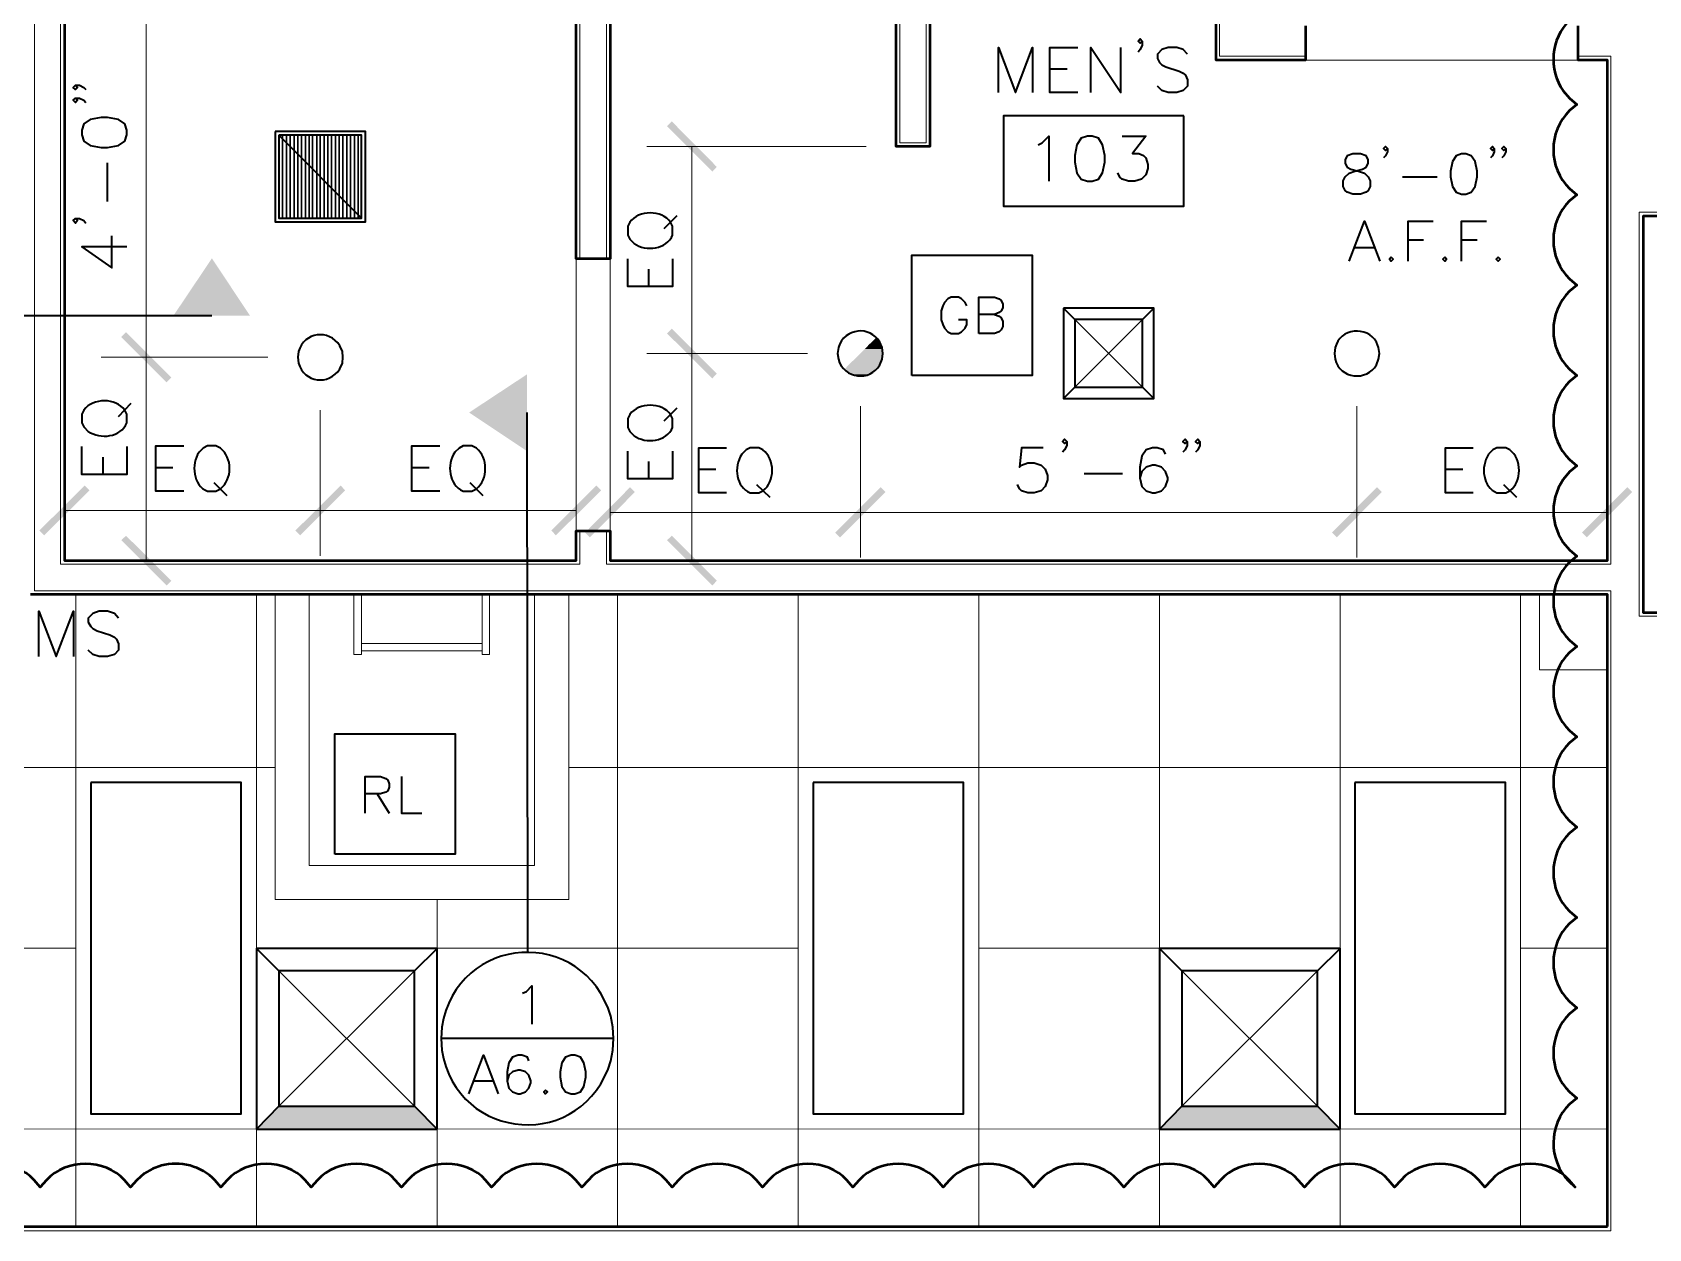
# Model space of a CAD drawing. Header units: inches. Extents: x 5 to 516, y -193 to 129.
# Drawn here: x 366.04 to 383.94, y 56.06 to 69.31 of the extents above; entities that cross this region are included whole.
import ezdxf

# ---------------------------------------------------------------- set-up
doc = ezdxf.new("R2010")
doc.units = ezdxf.units.IN
doc.header["$MEASUREMENT"] = 0
doc.layers.add('PDF9_Geometry', color=7, linetype='Continuous')
doc.layers.add('PDF9_Solid Fills', color=7, linetype='Continuous')

msp = doc.modelspace()

# ---------------------------------------------------------------- hatches: boundary and pattern name
at = {"layer": 'PDF9_Solid Fills', "transparency": 33554559}
for points in [[(367.5784046, 65.4850026), (367.0228513, 65.9338893), (367.5250735, 65.4316671), (367.5784068, 65.4850005)], [(373.0672983, 65.9738922), (373.6184072, 65.52945), (373.1206295, 66.0272277), (373.0672961, 65.9738944)], [(375.3472935, 65.8894489), (375.302849, 65.8494489), (375.4406268, 65.8494489), (375.4139601, 65.8894489)], [(375.1606254, 65.7027808), (375.1117365, 65.6583363), (375.4406254, 65.6583363), (375.4539587, 65.7027808)], [(375.2583992, 65.8005546), (375.1606279, 65.7027833), (375.4539612, 65.7027833), (375.4584057, 65.7516722), (375.4583986, 65.7516722), (375.4539547, 65.8005546)], [(375.3028508, 65.849446), (375.2584064, 65.8005571), (375.4539619, 65.8005571), (375.4406286, 65.849446)], [(375.0672913, 65.6138955), (375.0317358, 65.5738955), (375.3828469, 65.5738955), (375.413958, 65.6138955)], [(375.0317372, 65.5738926), (375.0672928, 65.5427815), (375.3472927, 65.5427815), (375.3828483, 65.5738926)], [(375.1117339, 65.6583381), (375.0672895, 65.6138937), (375.4139562, 65.6138937), (375.4406228, 65.6583381)], [(375.0672913, 65.5427783), (375.1117358, 65.520556), (375.3028469, 65.520556), (375.3472913, 65.5427783)], [(375.1117339, 65.5205615), (375.1606228, 65.5072281), (375.2584006, 65.5072281), (375.302845, 65.5205615)], [(369.4539447, 64.2894215), (369.453963, 64.2894439), (368.9517408, 63.7916662), (369.0050763, 63.7383307), (369.4539652, 64.2894417)], [(369.005072, 63.738335), (369.5028497, 64.2361127), (369.4539608, 64.2894461), (369.4539587, 64.2894439)], [(375.4317347, 64.2716647), (374.982848, 63.7161113), (375.4850702, 64.2183335), (375.4317368, 64.2716668)], [(380.9828476, 64.2183313), (380.9295121, 64.2716668), (380.4317387, 63.7694494), (380.4317411, 63.769447), (380.4317365, 63.7694425), (380.4850699, 63.7161092)], [(373.6184025, 63.236115), (373.1206316, 63.7338862), (373.0672983, 63.6849973), (373.5695136, 63.1827816)]]:
    msp.add_hatch(color=256, dxfattribs=at).paths.add_polyline_path(points)
at = {"layer": 'PDF9_Solid Fills', "true_color": 0xb3b3b3, "transparency": 33554559}
for points in [[(368.7695135, 57.4183361), (368.5206246, 57.1650027), (368.7695135, 57.1650027), (370.2717347, 57.1650027), (370.2717347, 57.4183361)], [(378.769513, 57.4183361), (378.5206241, 57.1650027), (378.769513, 57.1650027), (380.2717341, 57.1650027), (380.2717341, 57.4183361)]]:
    msp.add_hatch(color=253, dxfattribs=at).paths.add_polyline_path(points)

# ---------------------------------------------------------------- linework, layer by layer
at = {"layer": 'PDF9_Geometry', "lineweight": 9}
for points in [[(383.9783999, 55.7516727), (351.3517345, 55.7516727), (351.3517345, 56.0405612), (356.2272903, 56.0405612), (356.2272903, 58.2094499), (356.5206231, 58.2094499), (356.5206231, 56.0405612), (383.5206216, 56.0405612), (383.5206216, 63.1250052), (366.0628448, 63.1250052), (366.0628448, 81.0850047)], [(366.3517337, 72.0005608), (366.3517337, 63.418339), (372.1028444, 63.418339), (372.1028444, 63.7872276), (372.3961777, 63.7872276), (372.3961777, 63.418339), (383.5206216, 63.418339), (383.5206216, 69.0450059), (383.1561773, 69.0450059), (383.1561773, 69.3338943)], [(372.3961777, 69.751672), (372.3961777, 66.8005613), (372.1028444, 66.8005613), (372.1028444, 72.0005608)], [(375.9383997, 72.0005608), (375.9383997, 68.0850054), (375.6450665, 68.0850054), (375.6450665, 69.751672)], [(380.1383992, 69.3338943), (380.1383992, 69.0450059), (379.1872885, 69.0450059), (379.1872885, 72.0005608)], [(384.2717326, 67.3161162), (383.8317324, 67.3161162), (383.8317324, 62.8450053), (384.2717326, 62.8450053)]]:
    msp.add_lwpolyline(points, dxfattribs=at)
at = {"layer": 'PDF9_Geometry', "lineweight": 50}
for points in [[(366.3961854, 71.9605579), (366.3961854, 63.4583362), (372.0628517, 63.4583362), (372.0628517, 63.7872253), (372.4361851, 63.7872253), (372.4361851, 63.4583362), (383.4806288, 63.4583362), (383.4806288, 69.0005576), (383.1561841, 69.0005576), (383.1561841, 69.3783358)], [(372.4361851, 69.7116691), (372.4361851, 66.8005579), (372.0628517, 66.8005579), (372.0628517, 71.9605579)], [(375.9784072, 71.9605579), (375.9784072, 68.0450025), (375.6050738, 68.0450025), (375.6050738, 69.7116691)], [(380.1384071, 69.3783358), (380.1384071, 69.0005576), (379.1472957, 69.0005576), (379.1472957, 71.9605579)], [(382.9917395, 68.6583398), (383.0628511, 68.5783398), (383.1428513, 68.5072286), (383.0628511, 68.440562)], [(383.0628511, 67.5783398), (383.1428513, 67.5072287), (383.0628511, 67.4405621)], [(384.3117389, 67.2716668), (383.8761833, 67.2716668), (383.8761833, 62.8850003), (384.3117389, 62.8850003), (384.3117389, 51.3338896), (383.9384056, 51.3338896)], [(383.0628511, 66.5783399), (383.1428513, 66.5072288), (383.0628511, 66.4405621)], [(383.0628511, 65.57834), (383.1428513, 65.5072288), (383.0628511, 65.4405622)], [(383.0628511, 64.57834), (383.1428513, 64.507229), (383.0628511, 64.4405622), (382.9917395, 64.3561178), (382.9384061, 64.2672289), (382.9028509, 64.1650066), (382.8850727, 64.0627846), (382.8850727, 63.9561177), (382.9028509, 63.8494512), (382.9384061, 63.7516735), (382.9917395, 63.6583399), (383.0628511, 63.5783401), (383.1428513, 63.507229), (383.0628511, 63.4405623)], [(383.4806209, 56.0850061), (383.4806209, 63.0850057), (366.0183993, 63.0850057)], [(383.0628511, 62.5783401), (383.1428513, 62.5072291), (383.0628511, 62.4405623)], [(383.0628511, 61.57834), (383.1428513, 61.5072289), (383.0628511, 61.4405627)], [(383.0628511, 60.57834), (383.1428513, 60.507229), (383.0628511, 60.4405628)], [(383.0628511, 59.5783401), (383.1428513, 59.507229), (383.0628511, 59.4405628)], [(383.0628511, 58.5783401), (383.1428513, 58.5072291), (383.0628511, 58.4405629)], [(356.1872949, 58.2494503), (356.5606282, 58.2494503), (356.5606282, 56.0850061), (383.4806277, 56.0850061)], [(383.0628511, 57.5783402), (383.1428513, 57.5072291), (383.0628511, 57.4405629)], [(367.4672958, 56.7605624), (367.3695175, 56.7250071), (367.2761857, 56.6716737), (367.1961845, 56.6005632), (367.1250739, 56.520563), (367.0584077, 56.6005632)], [(366.1961845, 56.6005632), (366.125074, 56.520563), (366.0584078, 56.6005632)], [(368.1961844, 56.6005632), (368.1250739, 56.520563), (368.0584077, 56.6005632)], [(369.1961843, 56.6005632), (369.1250738, 56.520563), (369.0584076, 56.6005632)], [(370.1961843, 56.6005632), (370.1250738, 56.520563), (370.0584076, 56.6005632)], [(371.1961842, 56.6005632), (371.1250737, 56.520563), (371.0584075, 56.6005632)], [(372.1961842, 56.6005632), (372.1250737, 56.520563), (372.0584075, 56.6005632)], [(373.1961841, 56.6005632), (373.1250736, 56.520563), (373.0584074, 56.6005632)], [(374.1961841, 56.6005632), (374.1250736, 56.520563), (374.0584073, 56.6005632)], [(375.196184, 56.6005632), (375.1250735, 56.520563), (375.0584073, 56.6005632)], [(376.196184, 56.6005632), (376.1250734, 56.520563), (376.0584072, 56.6005632)], [(377.1961839, 56.6005632), (377.1250734, 56.520563), (377.0584072, 56.6005632)], [(378.1961839, 56.6005632), (378.1250733, 56.520563), (378.0584071, 56.6005632)], [(379.1961838, 56.6005632), (379.1250733, 56.520563), (379.0584071, 56.6005632)], [(380.1961837, 56.6005632), (380.1250732, 56.520563), (380.058407, 56.6005632)], [(381.1961837, 56.6005632), (381.1250732, 56.520563), (381.058407, 56.6005632)], [(382.1961836, 56.6005632), (382.1250731, 56.520563), (382.0584069, 56.6005632)], [(383.0495172, 56.5916736), (383.1250731, 56.520563), (383.0584068, 56.6005632)]]:
    msp.add_lwpolyline(points, dxfattribs=at)
at = {"layer": 'PDF9_Geometry', "lineweight": 15}
for points in [[(367.2984025, 69.7116691), (367.2984025, 65.7116693), (367.2984025, 63.4583361)], [(380.1384083, 69.0005598), (383.1561861, 69.0005598)], [(375.2717365, 68.0450025), (372.8450701, 68.0450025)], [(373.3428538, 68.0450025), (373.3428538, 65.7516694)], [(372.0628517, 63.7872264), (372.0628517, 66.8005596)], [(372.4361789, 63.7872264), (372.4361789, 66.8005596)], [(373.3428538, 65.7516722), (373.3428538, 63.4583391)], [(366.3961854, 63.8761117), (366.3961854, 64.5116672)], [(372.0628517, 64.1205597), (372.0628517, 64.5116708)], [(372.4361789, 64.1205597), (372.4361789, 64.493893)], [(383.4806209, 63.7916662), (383.4806209, 64.4938883)], [(366.3961854, 64.0138884), (369.2272964, 64.0138884)], [(369.2272942, 64.0138884), (372.0628495, 64.0138884)], [(372.4361789, 63.9916716), (375.209512, 63.9916716)], [(375.2095168, 63.9916716), (380.7072943, 63.9916716)], [(380.7072921, 63.9916716), (383.4806252, 63.9916716)], [(366.7295187, 63.4583328), (367.8006298, 63.4583328)], [(372.7695122, 63.4583328), (373.8450677, 63.4583328)], [(366.5206248, 56.0850061), (366.5206248, 63.0850057)], [(368.5206246, 56.0850061), (368.5206246, 63.0850057)], [(372.5206244, 57.311668), (372.5206244, 63.0850011)], [(374.5206243, 56.0850061), (374.5206243, 63.0850057)], [(378.5206241, 63.0850057), (378.5206241, 56.0850061)], [(380.520624, 63.0850057), (380.520624, 56.0850061)], [(382.5206239, 63.0850057), (382.5206239, 56.0850061)], [(369.6850669, 62.5427784), (371.0184001, 62.5427784)], [(369.6850669, 62.4583329), (371.0184001, 62.4583329)], [(362.520625, 61.1694513), (368.7295135, 61.1694513)], [(371.9784062, 61.1694513), (383.4806277, 61.1694513)], [(370.5206245, 56.0850061), (370.5206245, 59.7072282)], [(347.3117409, 59.1694514), (366.5206293, 59.1694514)], [(368.5206246, 59.1694514), (374.5206243, 59.1694514)], [(376.5206242, 59.1694514), (380.520624, 59.1694514)], [(382.5206239, 59.1694514), (383.4806238, 59.1694514)], [(372.5206244, 56.0850061), (372.5206244, 57.3116726)], [(356.5606282, 57.1650027), (383.4806277, 57.1694472)]]:
    msp.add_lwpolyline(points, dxfattribs=at)
at = {"layer": 'PDF9_Geometry', "lineweight": 35}
for points in [[(376.7384067, 68.6405609), (376.7384067, 69.1383387), (376.9250733, 68.6405609), (377.1161844, 69.1383387), (377.1161844, 68.6405609)], [(377.6184016, 68.6405609), (377.3072905, 68.6405609), (377.3072905, 69.1383387), (377.6184016, 69.1383387)], [(377.7606234, 68.6405609), (377.7606234, 69.1383387), (378.0939567, 68.6405609), (378.0939567, 69.1383387)], [(378.3295163, 69.2094447), (378.307294, 69.1872225), (378.2850718, 69.2094447), (378.307294, 69.2361114), (378.3295163, 69.2094447), (378.3295163, 69.1650003), (378.307294, 69.1161114), (378.2850718, 69.0894447)], [(378.8317406, 69.0672192), (378.7828517, 69.1161081), (378.7117406, 69.1383304), (378.6184073, 69.1383304), (378.5472962, 69.1161081), (378.4984073, 69.0672192), (378.4984073, 69.0183304), (378.5206295, 68.9738859), (378.5472962, 68.9472193), (378.5917406, 68.924997), (378.7384073, 68.8761081), (378.7828517, 68.8538859), (378.8095184, 68.8316637), (378.8317406, 68.7827748), (378.8317406, 68.7116637), (378.7828517, 68.6627748), (378.7117406, 68.6405526), (378.6184073, 68.6405526), (378.5472962, 68.6627748), (378.4984073, 68.7116637)], [(377.3072905, 68.902777), (377.4984016, 68.902777)], [(366.516185, 68.7205577), (366.5384072, 68.6983354), (366.516185, 68.6761132), (366.4895183, 68.6983354), (366.516185, 68.7205577), (366.5606295, 68.7205577), (366.6095183, 68.6983354), (366.6317406, 68.6761132)], [(366.516185, 68.5783322), (366.5384072, 68.55611), (366.516185, 68.5294433), (366.4895183, 68.55611), (366.516185, 68.5783322), (366.5606295, 68.5783322), (366.6095183, 68.55611), (366.6317406, 68.5294433)], [(368.7695124, 68.1694509), (369.6850679, 67.249451)], [(377.1784023, 68.0627796), (377.2228468, 68.0850018), (377.2939579, 68.1561129), (377.2939579, 67.6583351)], [(378.107294, 68.1561136), (378.3695162, 68.1561136), (378.2228496, 67.9650025), (378.2939607, 67.9650025), (378.3428496, 67.9427803), (378.3695162, 67.9161136), (378.3917385, 67.8450025), (378.3917385, 67.8005581), (378.3695162, 67.729447), (378.3206274, 67.6805581), (378.2495163, 67.6583359), (378.1784051, 67.6583359), (378.107294, 67.6805581), (378.0806274, 67.7027803), (378.0584052, 67.7516692)], [(381.0450742, 68.0227767), (381.022852, 68.0005544), (381.0006297, 68.0227767), (381.022852, 68.0449989), (381.0450742, 68.0227767), (381.0450742, 67.9827767), (381.022852, 67.9383322), (381.0006297, 67.91611)], [(382.2272935, 68.0227767), (382.2095157, 68.0005544), (382.1872935, 68.0227767), (382.2095157, 68.0449989), (382.2272935, 68.0227767), (382.2272935, 67.9827767), (382.2095157, 67.9383322), (382.1872935, 67.91611)], [(382.3561816, 68.0227767), (382.3339594, 68.0005544), (382.3117372, 68.0227767), (382.3339594, 68.0449989), (382.3561816, 68.0227767), (382.3561816, 67.9827767), (382.3339594, 67.9383322), (382.3117372, 67.91611)], [(366.8717351, 67.4361158), (366.8717351, 67.8627825)], [(381.2139562, 67.7072294), (381.5961784, 67.7072294)], [(366.516185, 67.2449989), (366.5384072, 67.2227767), (366.516185, 67.19611), (366.4895183, 67.2227767), (366.516185, 67.2449989), (366.5606295, 67.2449989), (366.6095183, 67.2227767), (366.6317406, 67.19611)], [(372.6539578, 67.2050018), (372.6317355, 67.1605574), (372.6317355, 67.0627796), (372.6539578, 67.0183352), (372.7028466, 66.9694463)], [(373.0361771, 67.1338878), (373.1783993, 67.2805545)], [(373.1295133, 67.0627796), (373.1295133, 67.1605574), (373.1072911, 67.2050018)], [(380.6228466, 66.7738889), (380.7917354, 67.2183334), (380.9606243, 66.7738889)], [(381.2761849, 66.7738889), (381.2761849, 67.2183334), (381.5517405, 67.2183334)], [(381.8672946, 66.7738889), (381.8672946, 67.2183334), (382.1428501, 67.2183334)], [(367.085071, 66.9338915), (366.5872932, 66.9338915), (366.9206265, 66.6983359), (366.9206265, 67.0538914)], [(381.2761849, 67.0094485), (381.4450738, 67.0094485)], [(381.8672946, 67.0094485), (382.0406279, 67.0094485)], [(373.1295111, 66.8005534), (373.1295111, 66.4938868), (372.6317334, 66.4938868), (372.6317334, 66.8005534)], [(380.6850663, 66.9250029), (380.8939551, 66.9250029)], [(372.8672951, 66.4938868), (372.8672951, 66.6849979)], [(376.3872963, 66.2805621), (376.3695185, 66.3161177), (376.3295185, 66.3561177), (376.293963, 66.3738955), (376.213963, 66.3738955), (376.1784074, 66.3561177), (376.1384074, 66.3161177), (376.1206297, 66.2805621), (376.1028519, 66.2227844), (376.1028519, 66.1250066), (376.1206297, 66.0716733), (376.1384074, 66.0316733), (376.1784074, 65.9916733), (376.213963, 65.9738955), (376.293963, 65.9738955), (376.3295185, 65.9916733), (376.3695185, 66.0316733), (376.3872963, 66.0716733), (376.3872963, 66.1250066), (376.293963, 66.1250066)], [(376.5206242, 65.9738944), (376.5206242, 66.3738944), (376.6939575, 66.3738944), (376.7472909, 66.3561166), (376.7695131, 66.3383388), (376.7872909, 66.2983388), (376.7872909, 66.2583388), (376.7695131, 66.2227833), (376.7472909, 66.2050055), (376.6939575, 66.1827833), (376.5206242, 66.1827833)], [(377.5828529, 66.1294481), (377.4584084, 66.2538926)], [(378.333956, 66.1294481), (378.4584004, 66.2538926)], [(368.0272979, 66.169451), (364.476187, 66.169451)], [(376.693964, 66.1827793), (376.7472974, 66.1650015), (376.7695196, 66.1472237), (376.7872974, 66.1072238), (376.7872974, 66.049446), (376.7695196, 66.0138904), (376.7472974, 65.9916682), (376.693964, 65.9738904), (376.5206307, 65.9738904)], [(375.422849, 65.6272278), (375.4495157, 65.68945), (375.4584046, 65.7516722), (375.4495157, 65.8183389), (375.422849, 65.8761166)], [(380.9250688, 65.6272278), (380.947291, 65.68945), (380.9561799, 65.7516722), (380.947291, 65.8183389), (380.9250688, 65.8761166)], [(368.9872931, 65.7738915), (368.9784042, 65.7116693), (368.9872931, 65.6450026)], [(369.4450708, 65.5827804), (369.4717375, 65.6450026), (369.476182, 65.7116693), (369.4717375, 65.7738915), (369.4450708, 65.8361137)], [(374.9650713, 65.8183389), (374.9561824, 65.7516722), (374.9650713, 65.68945)], [(380.467291, 65.8183389), (380.4584021, 65.7516722), (380.467291, 65.68945)], [(377.5828529, 65.378336), (377.4584084, 65.2538915)], [(378.333956, 65.378336), (378.4584004, 65.2538915)], [(366.9917348, 65.0538912), (367.133957, 65.2005579)], [(366.6095154, 65.1250052), (366.5872932, 65.0805608), (366.5872932, 64.982783), (366.6095154, 64.9383385), (366.6584043, 64.8894497)], [(367.085071, 64.982783), (367.085071, 65.0805608), (367.0628488, 65.1250052)], [(371.5161847, 65.0983338), (371.5206292, 59.1250009)], [(372.6539578, 65.0761138), (372.6317355, 65.0316693), (372.6317355, 64.9338916), (372.6539578, 64.8894471), (372.7028466, 64.8405582)], [(373.0361771, 65.0049998), (373.1783993, 65.1516664)], [(373.1295133, 64.9338916), (373.1295133, 65.0316693), (373.1072911, 65.0761138)], [(377.4939586, 64.7783378), (377.4672919, 64.7561156), (377.4450697, 64.7783378), (377.4672919, 64.8050045), (377.4939586, 64.7783378), (377.4939586, 64.7338934), (377.4672919, 64.6850045), (377.4450697, 64.6583378)], [(378.8272918, 64.7783378), (378.8050696, 64.7561156), (378.7784029, 64.7783378), (378.8050696, 64.8050045), (378.8272918, 64.7783378), (378.8272918, 64.7338934), (378.8050696, 64.6850045), (378.7784029, 64.6583378)], [(378.9695173, 64.7783378), (378.9472951, 64.7561156), (378.9206284, 64.7783378), (378.9472951, 64.8050045), (378.9695173, 64.7783378), (378.9695173, 64.7338934), (378.9472951, 64.6850045), (378.9206284, 64.6583378)], [(367.0850688, 64.7205568), (367.0850688, 64.4138901), (366.5872911, 64.4138901), (366.5872911, 64.7205568)], [(367.7161849, 64.227222), (367.4050739, 64.227222), (367.4050739, 64.7294442), (367.7161849, 64.7294442)], [(368.1206286, 64.7027797), (368.0717398, 64.7294464), (367.9784064, 64.7294464), (367.9295175, 64.7027797), (367.8850731, 64.6583353)], [(370.5517335, 64.227222), (370.2406224, 64.227222), (370.2406224, 64.7294442), (370.5517335, 64.7294442)], [(370.9561819, 64.7027797), (370.907293, 64.7294464), (370.8095152, 64.7294464), (370.7650708, 64.7027797), (370.7161819, 64.6583353)], [(373.1295111, 64.6716654), (373.1295111, 64.3649987), (372.6317334, 64.3649987), (372.6317334, 64.6716654)], [(373.7250684, 64.209445), (373.4184018, 64.209445), (373.4184018, 64.7072227), (373.7250684, 64.7072227)], [(374.1295168, 64.6850074), (374.0850724, 64.7072296), (373.9872946, 64.7072296), (373.9428502, 64.6850074), (373.8939613, 64.6361185)], [(377.2317425, 64.7072296), (376.9917425, 64.7072296), (376.9695203, 64.4938963), (376.9917425, 64.5161185), (377.0628536, 64.5427852), (377.1339647, 64.5427852), (377.2095203, 64.5161185), (377.2539647, 64.4716741), (377.2806314, 64.400563), (377.2806314, 64.3516741), (377.2539647, 64.280563), (377.2095203, 64.2316741), (377.1339647, 64.2094519), (377.0628536, 64.2094519), (376.9917425, 64.2316741), (376.9695203, 64.2538963), (376.9472981, 64.3027852)], [(378.5872926, 64.6361124), (378.5650703, 64.6850012), (378.4939592, 64.7072235), (378.4450704, 64.7072235), (378.3739592, 64.6850012), (378.3250704, 64.6138901), (378.3028481, 64.4938901), (378.3028481, 64.3738902), (378.3250704, 64.2805568), (378.3739592, 64.2316679), (378.4450704, 64.2094457), (378.471737, 64.2094457), (378.5428481, 64.2316679), (378.5872926, 64.2805568), (378.6139592, 64.3516679), (378.6139592, 64.3738902), (378.5872926, 64.4450013), (378.5428481, 64.4938901), (378.471737, 64.5161124), (378.4450704, 64.5161124), (378.3739592, 64.4938901), (378.3250704, 64.4450013), (378.3028481, 64.3738902)], [(381.9961816, 64.209445), (381.689515, 64.209445), (381.689515, 64.7072227), (381.9961816, 64.7072227)], [(382.400621, 64.6850074), (382.3561765, 64.7072296), (382.2583988, 64.7072296), (382.2139543, 64.6850074), (382.1650654, 64.6361185)], [(366.8228527, 64.4138901), (366.8228527, 64.6050012)], [(367.4050739, 64.4894471), (367.596185, 64.4894471)], [(370.2406224, 64.4894471), (370.4317335, 64.4894471)], [(372.8672951, 64.3649987), (372.8672951, 64.5561098)], [(373.4184018, 64.4716701), (373.6095129, 64.4716701)], [(381.689515, 64.4716701), (381.8806261, 64.4716701)], [(368.0495146, 64.3250049), (368.1917369, 64.1783382)], [(370.8850722, 64.3250049), (371.0272944, 64.1783382)], [(374.0584028, 64.302779), (374.2050695, 64.1605568)], [(377.6850664, 64.4227787), (378.1117331, 64.4227787)], [(382.329516, 64.302779), (382.4761827, 64.1605568)], [(367.9784064, 64.2272242), (368.0717398, 64.2272242), (368.1206286, 64.2538909)], [(370.8095152, 64.2272242), (370.907293, 64.2272242), (370.9561819, 64.2538909)], [(373.9872946, 64.2094519), (374.0850724, 64.2094519), (374.1295168, 64.2316741)], [(382.2583988, 64.2094519), (382.3561765, 64.2094519), (382.400621, 64.2316741)], [(366.1117344, 62.3961132), (366.1117344, 62.8983354), (366.3028455, 62.3961132), (366.4939566, 62.8983354), (366.4939566, 62.3961132)], [(366.9917348, 62.8227806), (366.9472903, 62.8716695), (366.8717348, 62.8983361), (366.7784014, 62.8983361), (366.7072903, 62.8716695), (366.6584014, 62.8227806), (366.6584014, 62.7783361), (366.6850681, 62.7294472), (366.7072903, 62.707225), (366.7561792, 62.6805584), (366.8984014, 62.6361139), (366.9472903, 62.6094472), (366.9695125, 62.587225), (366.9917348, 62.5383361), (366.9917348, 62.467225), (366.9472903, 62.4183361), (366.8717348, 62.3961139), (366.7784014, 62.3961139), (366.7072903, 62.4183361), (366.6584014, 62.467225)], [(369.7250697, 60.6627782), (369.7250697, 61.0672226), (369.8939586, 61.0672226), (369.9517364, 61.0450004), (369.9739586, 61.0272226), (369.9917364, 60.9872226), (369.9917364, 60.951667), (369.9739586, 60.911667), (369.9517364, 60.8938893), (369.8939586, 60.8761115), (369.7250697, 60.8761115)], [(370.1250715, 61.0672197), (370.1250715, 60.6627753), (370.3517382, 60.6627753)], [(369.8584067, 60.8761118), (369.99174, 60.6627785)], [(368.7695124, 58.9161148), (368.5206236, 59.1650037)], [(370.2717367, 58.9161148), (370.5206256, 59.1650037)], [(378.7695119, 58.9161148), (378.520623, 59.1650037)], [(380.2717362, 58.9161148), (380.5206251, 59.1650037)], [(371.4672933, 58.6716668), (371.5117378, 58.6894446), (371.5695155, 58.7516668), (371.5695155, 58.3250001)], [(372.4761818, 58.1694515), (372.4672929, 58.2938959), (372.4450707, 58.4138959)], [(370.5739597, 58.2938959), (370.5650709, 58.1694515), (370.5739597, 58.0405626)], [(372.4450707, 57.9205626), (372.4672929, 58.0405626), (372.4761818, 58.1694515), (370.5650709, 58.1694515)], [(370.8717349, 57.556116), (371.0361793, 57.9827826), (371.1961793, 57.556116)], [(371.5384015, 57.9205546), (371.5206238, 57.9605546), (371.4584015, 57.9827769), (371.4184015, 57.9827769), (371.3561793, 57.9605546), (371.3161793, 57.8983324), (371.2984015, 57.8005546), (371.2984015, 57.6983324), (371.3161793, 57.6183324), (371.3561793, 57.5783324), (371.4184015, 57.5561102), (371.4406238, 57.5561102), (371.4984015, 57.5783324), (371.5384015, 57.6183324), (371.5606238, 57.6761102), (371.5606238, 57.6983324), (371.5384015, 57.7605546), (371.4984015, 57.8005546), (371.4406238, 57.8183324), (371.4184015, 57.8183324), (371.3561793, 57.8005546), (371.3161793, 57.7605546), (371.2984015, 57.6983324)], [(370.9339636, 57.6983324), (371.1339636, 57.6983324)], [(368.7695124, 57.4183393), (368.5206236, 57.165006)], [(370.2717367, 57.4183393), (370.5206256, 57.165006)], [(378.7695119, 57.4183393), (378.520623, 57.165006)], [(380.2717362, 57.4183393), (380.5206251, 57.165006)]]:
    msp.add_lwpolyline(points, dxfattribs=at)
for points in [[(378.7917377, 68.3827756), (376.7917378, 68.3827756), (376.7917378, 67.3827756), (378.7917377, 67.3827756)], [(366.5872932, 68.1738907), (366.6095154, 68.1027796), (366.6806266, 68.0538907), (366.8006265, 68.0316685), (366.8717377, 68.0316685), (366.9917377, 68.0538907), (367.0628488, 68.1027796), (367.085071, 68.1738907), (367.085071, 68.2227796), (367.0628488, 68.2938907), (366.9917377, 68.3427795), (366.8717377, 68.3650018), (366.8006265, 68.3650018), (366.6806266, 68.3427795), (366.6095154, 68.2938907), (366.5872932, 68.2227796)], [(368.7295186, 68.2094448), (368.7295186, 67.2094448), (369.7295185, 67.2094448), (369.7295185, 68.2094448)], [(368.7695124, 68.1694477), (368.7695124, 67.2494477), (369.6850679, 67.2494477), (369.6850679, 68.1694477)], [(377.7250693, 68.1561136), (377.6539582, 68.1338914), (377.6050693, 68.0627803), (377.5828471, 67.9427803), (377.5828471, 67.8716692), (377.6050693, 67.7516692), (377.6539582, 67.6805581), (377.7250693, 67.6583359), (377.7739582, 67.6583359), (377.8450693, 67.6805581), (377.8895137, 67.7516692), (377.9161804, 67.8716692), (377.9161804, 67.9427803), (377.8895137, 68.0627803), (377.8450693, 68.1338914), (377.7739582, 68.1561136)], [(380.6628495, 67.960557), (380.6006272, 67.9383348), (380.578405, 67.8983348), (380.578405, 67.8538903), (380.6006272, 67.8138903), (380.6406272, 67.7916681), (380.7250717, 67.7694459), (380.7917383, 67.7472237), (380.8317383, 67.7072237), (380.8539606, 67.6627792), (380.8539606, 67.600557), (380.8317383, 67.5561126), (380.8095161, 67.5383348), (380.7472939, 67.5161126), (380.6628495, 67.5161126), (380.6006272, 67.5383348), (380.578405, 67.5561126), (380.5561828, 67.600557), (380.5561828, 67.6627792), (380.578405, 67.7072237), (380.6228495, 67.7472237), (380.6850717, 67.7694459), (380.7695161, 67.7916681), (380.8095161, 67.8138903), (380.8317383, 67.8538903), (380.8317383, 67.8983348), (380.8095161, 67.9383348), (380.7472939, 67.960557)], [(381.8672946, 67.960557), (381.8050723, 67.9383348), (381.7650723, 67.8761125), (381.7428501, 67.7694459), (381.7428501, 67.7072237), (381.7650723, 67.600557), (381.8050723, 67.5383348), (381.8672946, 67.5161126), (381.911739, 67.5161126), (381.9739612, 67.5383348), (382.0184057, 67.600557), (382.0406279, 67.7072237), (382.0406279, 67.7694459), (382.0184057, 67.8761125), (381.9739612, 67.9383348), (381.911739, 67.960557)], [(375.7784006, 65.5072241), (375.7784006, 66.8405574), (377.1117338, 66.8405574), (377.1117338, 65.5072241)], [(381.085068, 66.8183406), (381.0672903, 66.7961184), (381.085068, 66.7738962), (381.1072903, 66.7961184)], [(381.6806265, 66.8183406), (381.6584042, 66.7961184), (381.6806265, 66.7738962), (381.6984042, 66.7961184)], [(382.2717361, 66.8183406), (382.2495139, 66.7961184), (382.2717361, 66.7738962), (382.2939583, 66.7961184)], [(377.4584045, 66.2538875), (377.4584045, 65.2538876), (378.4584044, 65.2538876), (378.4584044, 66.2538875)], [(377.5828529, 66.1294471), (377.5828529, 65.378336), (378.333964, 65.378336), (378.333964, 66.1294471)], [(369.3872967, 60.2094452), (369.3872967, 61.5427785), (370.72063, 61.5427785), (370.72063, 60.2094452)], [(366.685067, 61.0005603), (366.685067, 57.3338938), (368.3517336, 57.3338938), (368.3517336, 61.0005603)], [(374.6850666, 61.0005603), (374.6850666, 57.3338938), (376.3517332, 57.3338938), (376.3517332, 61.0005603)], [(380.6850663, 61.0005603), (380.6850663, 57.3338938), (382.3517328, 57.3338938), (382.3517328, 61.0005603)], [(370.5206245, 57.1650027), (370.5206245, 59.1650026), (368.5206246, 59.1650026), (368.5206246, 57.1650027)], [(380.520624, 57.1650027), (380.520624, 59.1650026), (378.5206241, 59.1650026), (378.5206241, 57.1650027)], [(370.2717367, 57.4183393), (370.2717367, 58.9161169), (368.7695145, 58.9161169), (368.7695145, 57.4183393)], [(380.2717362, 57.4183393), (380.2717362, 58.9161169), (378.769514, 58.9161169), (378.769514, 57.4183393)], [(372.0050718, 57.9827834), (371.9428496, 57.9605611), (371.9028496, 57.8983389), (371.8850718, 57.8005612), (371.8850718, 57.7383389), (371.9028496, 57.6361167), (371.9428496, 57.5783389), (372.0050718, 57.5561167), (372.0450718, 57.5561167), (372.107294, 57.5783389), (372.147294, 57.6361167), (372.1695162, 57.7383389), (372.1695162, 57.8005612), (372.147294, 57.8983389), (372.107294, 57.9605611), (372.0450718, 57.9827834)], [(371.7206299, 57.5961189), (371.7028521, 57.5783411), (371.7206299, 57.5561189), (371.7428521, 57.5783411)]]:
    msp.add_lwpolyline(points, close=True, dxfattribs=at)
at = {"layer": 'PDF9_Geometry', "color": 253, "lineweight": 30, "true_color": 0xb3b3b3}
for points in [[(368.8095153, 68.1694509), (368.8095153, 67.249451)], [(368.853958, 68.1694509), (368.853958, 67.249451)], [(368.8939609, 68.1694509), (368.8939609, 67.249451)], [(368.9384035, 68.1694509), (368.9384035, 67.249451)], [(368.9784064, 68.1694509), (368.9784064, 67.249451)], [(369.0184002, 68.1694509), (369.0184002, 67.249451)], [(369.0628519, 68.1694509), (369.0628519, 67.249451)], [(369.1028458, 68.1694509), (369.1028458, 67.249451)], [(369.1428486, 68.1694509), (369.1428486, 67.249451)], [(369.1872913, 68.1694509), (369.1872913, 67.249451)], [(369.2272942, 68.1694509), (369.2272942, 67.249451)], [(369.2717368, 68.1694509), (369.2717368, 67.249451)], [(369.3117397, 68.1694509), (369.3117397, 67.249451)], [(369.3517335, 68.1694509), (369.3517335, 67.249451)], [(369.3961852, 68.1694509), (369.3961852, 67.249451)], [(369.4361791, 68.1694509), (369.4361791, 67.249451)], [(369.476182, 68.1694509), (369.476182, 67.249451)], [(369.5206246, 68.1694509), (369.5206246, 67.249451)], [(369.5606275, 68.1694509), (369.5606275, 67.249451)], [(369.6050701, 68.1694509), (369.6050701, 67.249451)], [(369.645073, 68.1694509), (369.645073, 67.249451)], [(378.333956, 66.1294481), (377.5828449, 65.3783371)], [(377.5828529, 66.1294481), (378.333964, 65.3783371)], [(368.7695124, 57.4183393), (370.2717347, 58.9161169)], [(368.7695124, 58.9161148), (370.2717347, 57.4183372)], [(378.7695119, 57.4183393), (380.2717341, 58.9161169)], [(378.7695119, 58.9161148), (380.2717341, 57.4183372)]]:
    msp.add_lwpolyline(points, dxfattribs=at)
at = {"layer": 'PDF9_Geometry', "lineweight": 15}
for points in [[(366.8006287, 65.7116693), (368.6450731, 65.7116693)], [(372.8450692, 65.7516722), (374.6228469, 65.7516722)], [(375.2095168, 63.4938956), (375.2095168, 65.1694511)], [(380.7072921, 63.4938956), (380.7072921, 65.1694511)], [(369.2272942, 63.5116661), (369.2272942, 65.1249994)], [(368.7295186, 63.0850073), (368.7295186, 59.7072299), (371.9784074, 59.7072299), (371.9784074, 63.0850073)], [(369.1028458, 63.0850057), (369.1028458, 60.0850058), (371.6006235, 60.0850058), (371.6006235, 63.0850057)], [(369.6006304, 62.418339), (369.6006304, 63.0850057), (369.6850748, 63.0850057), (369.6850748, 62.418339)], [(371.0184001, 63.0850057), (371.0184001, 62.418339), (371.1028446, 62.418339), (371.1028446, 63.0850057)], [(376.5206242, 56.0850061), (376.5206242, 63.0850057)], [(382.7295178, 63.0850035), (382.7295178, 62.249448), (383.4806289, 62.249448), (383.4806289, 63.0850035)], [(382.7295178, 63.0850035), (382.7295178, 62.249448), (383.4806289, 62.249448), (383.4806289, 63.0850035)]]:
    msp.add_lwpolyline(points, close=True, dxfattribs=at)
at = {"layer": 'PDF9_Geometry', "lineweight": 50}
for points in [[(383.0628511, 69.440562), (382.8509992, 69.236488), (382.8241099, 68.897599), (382.9917395, 68.6583398)], [(383.0628511, 68.440562), (382.8236657, 68.2120436), (382.8216651, 67.8037472), (383.0628511, 67.5783398)], [(383.0628511, 67.4405621), (382.8236657, 67.2120436), (382.8216651, 66.8037473), (383.0628511, 66.5783399)], [(383.0628511, 66.4405621), (382.8236657, 66.2120436), (382.8216651, 65.8037473), (383.0628511, 65.57834)], [(383.0628511, 65.4405622), (382.8236657, 65.2120438), (382.8216651, 64.8037474), (383.0628511, 64.57834)], [(383.0628511, 63.4405623), (382.8236657, 63.2120439), (382.8216651, 62.8037475), (383.0628511, 62.5783401)], [(383.0628511, 62.4405623), (382.8238137, 62.2206366), (382.8225546, 61.7979699), (383.0628511, 61.57834)], [(383.0628511, 61.4405627), (382.8238137, 61.2206366), (382.8225546, 60.7979699), (383.0628511, 60.57834)], [(383.0628511, 60.4405628), (382.8238137, 60.2206367), (382.8225546, 59.79797), (383.0628511, 59.5783401)], [(383.0628511, 59.4405628), (382.8238137, 59.2206367), (382.8225546, 58.79797), (383.0628511, 58.5783401)], [(383.0628511, 58.4405629), (382.8238137, 58.2206368), (382.8225546, 57.7979701), (383.0628511, 57.5783402)], [(383.0628511, 57.4405629), (382.8289995, 57.2081184), (382.823443, 56.8265628), (383.0495172, 56.5916736)], [(366.0584078, 56.6005632), (365.8384823, 56.8395995), (365.4158139, 56.8408586), (365.1961846, 56.6005632)], [(367.0584077, 56.6005632), (366.8384823, 56.8395995), (366.4158138, 56.8408586), (366.1961845, 56.6005632)], [(368.0584077, 56.6005632), (367.9129994, 56.7597474), (367.6723332, 56.8138958), (367.4672958, 56.7605624)], [(369.0584076, 56.6005632), (368.8384821, 56.8395995), (368.4158137, 56.8408586), (368.1961844, 56.6005632)], [(370.0584076, 56.6005632), (369.8384821, 56.8395995), (369.4158137, 56.8408586), (369.1961843, 56.6005632)], [(371.0584075, 56.6005632), (370.838482, 56.8395995), (370.4158136, 56.8408586), (370.1961843, 56.6005632)], [(372.0584075, 56.6005632), (371.838482, 56.8395995), (371.4158136, 56.8408586), (371.1961842, 56.6005632)], [(373.0584074, 56.6005632), (372.8384819, 56.8395995), (372.4158135, 56.8408586), (372.1961842, 56.6005632)], [(374.0584073, 56.6005632), (373.8384819, 56.8395995), (373.4158134, 56.8408586), (373.1961841, 56.6005632)], [(375.0584073, 56.6005632), (374.8384818, 56.8395995), (374.4158134, 56.8408586), (374.1961841, 56.6005632)], [(376.0584072, 56.6005632), (375.8384818, 56.8395995), (375.4158133, 56.8408586), (375.196184, 56.6005632)], [(377.0584072, 56.6005632), (376.8384817, 56.8395995), (376.4158133, 56.8408586), (376.196184, 56.6005632)], [(378.0584071, 56.6005632), (377.8384817, 56.8395995), (377.4158132, 56.8408586), (377.1961839, 56.6005632)], [(379.0584071, 56.6005632), (378.8384816, 56.8395995), (378.4158132, 56.8408586), (378.1961839, 56.6005632)], [(380.058407, 56.6005632), (379.8384804, 56.8395995), (379.4158142, 56.8408586), (379.1961838, 56.6005632)], [(381.058407, 56.6005632), (380.8384804, 56.8395995), (380.4158142, 56.8408586), (380.1961837, 56.6005632)], [(382.0584069, 56.6005632), (381.8384803, 56.8395995), (381.4158141, 56.8408586), (381.1961837, 56.6005632)], [(383.0584068, 56.6005632), (382.8384803, 56.8395995), (382.4158141, 56.8408586), (382.1961836, 56.6005632)]]:
    msp.add_open_spline(points, degree=3, dxfattribs=at)
at = {"layer": 'PDF9_Geometry', "lineweight": 35}
for points in [[(373.1072911, 67.2050018), (373.0081059, 67.3395944), (372.7544022, 67.34515), (372.6539578, 67.2050018)], [(372.7028466, 66.9694463), (372.8344763, 66.8775204), (373.0638096, 66.9037426), (373.1295133, 67.0627796)], [(375.422849, 65.8761166), (375.3196638, 66.0622648), (375.0311453, 66.0376722), (374.9650713, 65.8183389)], [(380.9250688, 65.8761166), (380.8219577, 66.0649314), (380.5173651, 66.031524), (380.467291, 65.8183389)], [(369.4450708, 65.8361137), (369.3212931, 66.026336), (369.0526264, 65.9912248), (368.9872931, 65.7738915)], [(368.9872931, 65.6450026), (369.0526264, 65.4276693), (369.3212931, 65.3925582), (369.4450708, 65.5827804)], [(374.9650713, 65.68945), (375.0245527, 65.4668574), (375.3193675, 65.4393018), (375.422849, 65.6272278)], [(380.467291, 65.68945), (380.5115132, 65.4724129), (380.8218836, 65.4370796), (380.9250688, 65.6272278)], [(367.0628488, 65.1250052), (366.9636636, 65.2595978), (366.7099599, 65.2651533), (366.6095154, 65.1250052)], [(373.1072911, 65.0761138), (373.0081059, 65.2107064), (372.7544022, 65.2162619), (372.6539578, 65.0761138)], [(366.6584043, 64.8894497), (366.790034, 64.7975237), (367.0193673, 64.823746), (367.085071, 64.982783)], [(372.7028466, 64.8405582), (372.8344763, 64.7486323), (373.0638096, 64.7748545), (373.1295133, 64.9338916)], [(367.8850731, 64.6583353), (367.7920361, 64.5283353), (367.8178879, 64.2881131), (367.9784064, 64.2272242)], [(368.1206286, 64.2538909), (368.2570731, 64.3541131), (368.2570731, 64.6025575), (368.1206286, 64.7027797)], [(370.7161819, 64.6583353), (370.6265523, 64.5198909), (370.6475152, 64.2998909), (370.8095152, 64.2272242)], [(370.9561819, 64.2538909), (371.087293, 64.3525575), (371.087293, 64.6041131), (370.9561819, 64.7027797)], [(373.8939613, 64.6361185), (373.8008502, 64.4927852), (373.8321095, 64.270637), (373.9872946, 64.2094519)], [(374.1295168, 64.2316741), (374.2678872, 64.3304148), (374.2650724, 64.5855259), (374.1295168, 64.6850074)], [(382.1650654, 64.6361185), (382.0720284, 64.4927852), (382.1032136, 64.270637), (382.2583988, 64.2094519)], [(382.400621, 64.2316741), (382.5389914, 64.3304148), (382.5361765, 64.5856), (382.400621, 64.6850074)], [(372.4450707, 58.4138959), (372.1458855, 59.4193774), (370.7384042, 59.3308588), (370.5739597, 58.2938959)], [(370.5739597, 58.0405626), (370.7384042, 57.0035997), (372.1458855, 56.9151552), (372.4450707, 57.9205626)]]:
    msp.add_open_spline(points, degree=3, dxfattribs=at)
at = {"layer": 'PDF9_Solid Fills', "lineweight": 35, "transparency": 33554559}
for points in [[(373.5695158, 67.7650004), (373.6184047, 67.8183337), (373.0672936, 68.2672225)], [(373.6184072, 67.8183406), (373.0672961, 68.2672294), (373.1206295, 68.3205627)], [(368.0272979, 66.8050033), (368.44952, 66.1694478), (367.6006312, 66.1694478)], [(367.0761803, 65.9872227), (367.022847, 65.9338893), (367.5784025, 65.4850005)], [(367.5784046, 65.4850073), (367.0228491, 65.9338962), (367.0761825, 65.9872295)], [(373.0672914, 65.9738944), (373.6184025, 65.52945), (373.5695136, 65.4761167)], [(373.5695158, 65.4761098), (373.6184047, 65.5294431), (373.0672936, 65.9738875)], [(370.8761837, 65.0983338), (371.5161837, 65.520556), (371.5161837, 64.6716672)], [(366.6184076, 64.2894417), (366.1695187, 63.7383307), (366.1161854, 63.791664)], [(366.6717388, 64.2361106), (366.6184054, 64.2894439), (366.1695166, 63.7383328)], [(371.7872984, 63.7916662), (371.8361873, 63.7383328), (372.2850761, 64.2894439)], [(371.8361807, 63.738335), (372.2850696, 64.2894461), (372.3384029, 64.2361127)], [(372.6584011, 64.2716647), (372.2139567, 63.7161092), (372.1606234, 63.7694425)], [(372.7117413, 64.2183335), (372.658408, 64.2716668), (372.2139636, 63.7161113)], [(374.9295146, 63.7694494), (374.982848, 63.716116), (375.4317368, 64.2716716)], [(375.431739, 64.2716647), (374.9828501, 63.7161092), (374.9295168, 63.7694425)], [(383.2006278, 63.7694494), (383.2539611, 63.716116), (383.70285, 64.2716716)], [(383.253959, 63.7161092), (383.7028478, 64.2716647), (383.7561812, 64.2183313)], [(367.0761803, 63.7338862), (367.022847, 63.6849973), (367.5784025, 63.2361085)], [(367.0228491, 63.6850038), (367.5784046, 63.236115), (367.5250713, 63.1827816)]]:
    msp.add_solid(points, dxfattribs=at)
at = {"layer": 'PDF9_Solid Fills', "lineweight": 9, "transparency": 33554559}
for points in [[(375.3828476, 65.9294518), (375.4139587, 65.8894518), (375.347292, 65.8894518)], [(375.1606254, 65.5072241), (375.2584031, 65.5072241), (375.2095143, 65.5027797)]]:
    msp.add_solid(points, dxfattribs=at)
at = {"layer": 'PDF9_Solid Fills', "color": 253, "lineweight": 35, "true_color": 0xb3b3b3, "transparency": 33554559}
for points in [[(370.2717367, 57.1650027), (370.2717367, 57.4183361), (370.5206256, 57.1650027)], [(380.2717362, 57.1650027), (380.2717362, 57.4183361), (380.5206251, 57.1650027)]]:
    msp.add_solid(points, dxfattribs=at)

doc.saveas('drawing.dxf')
